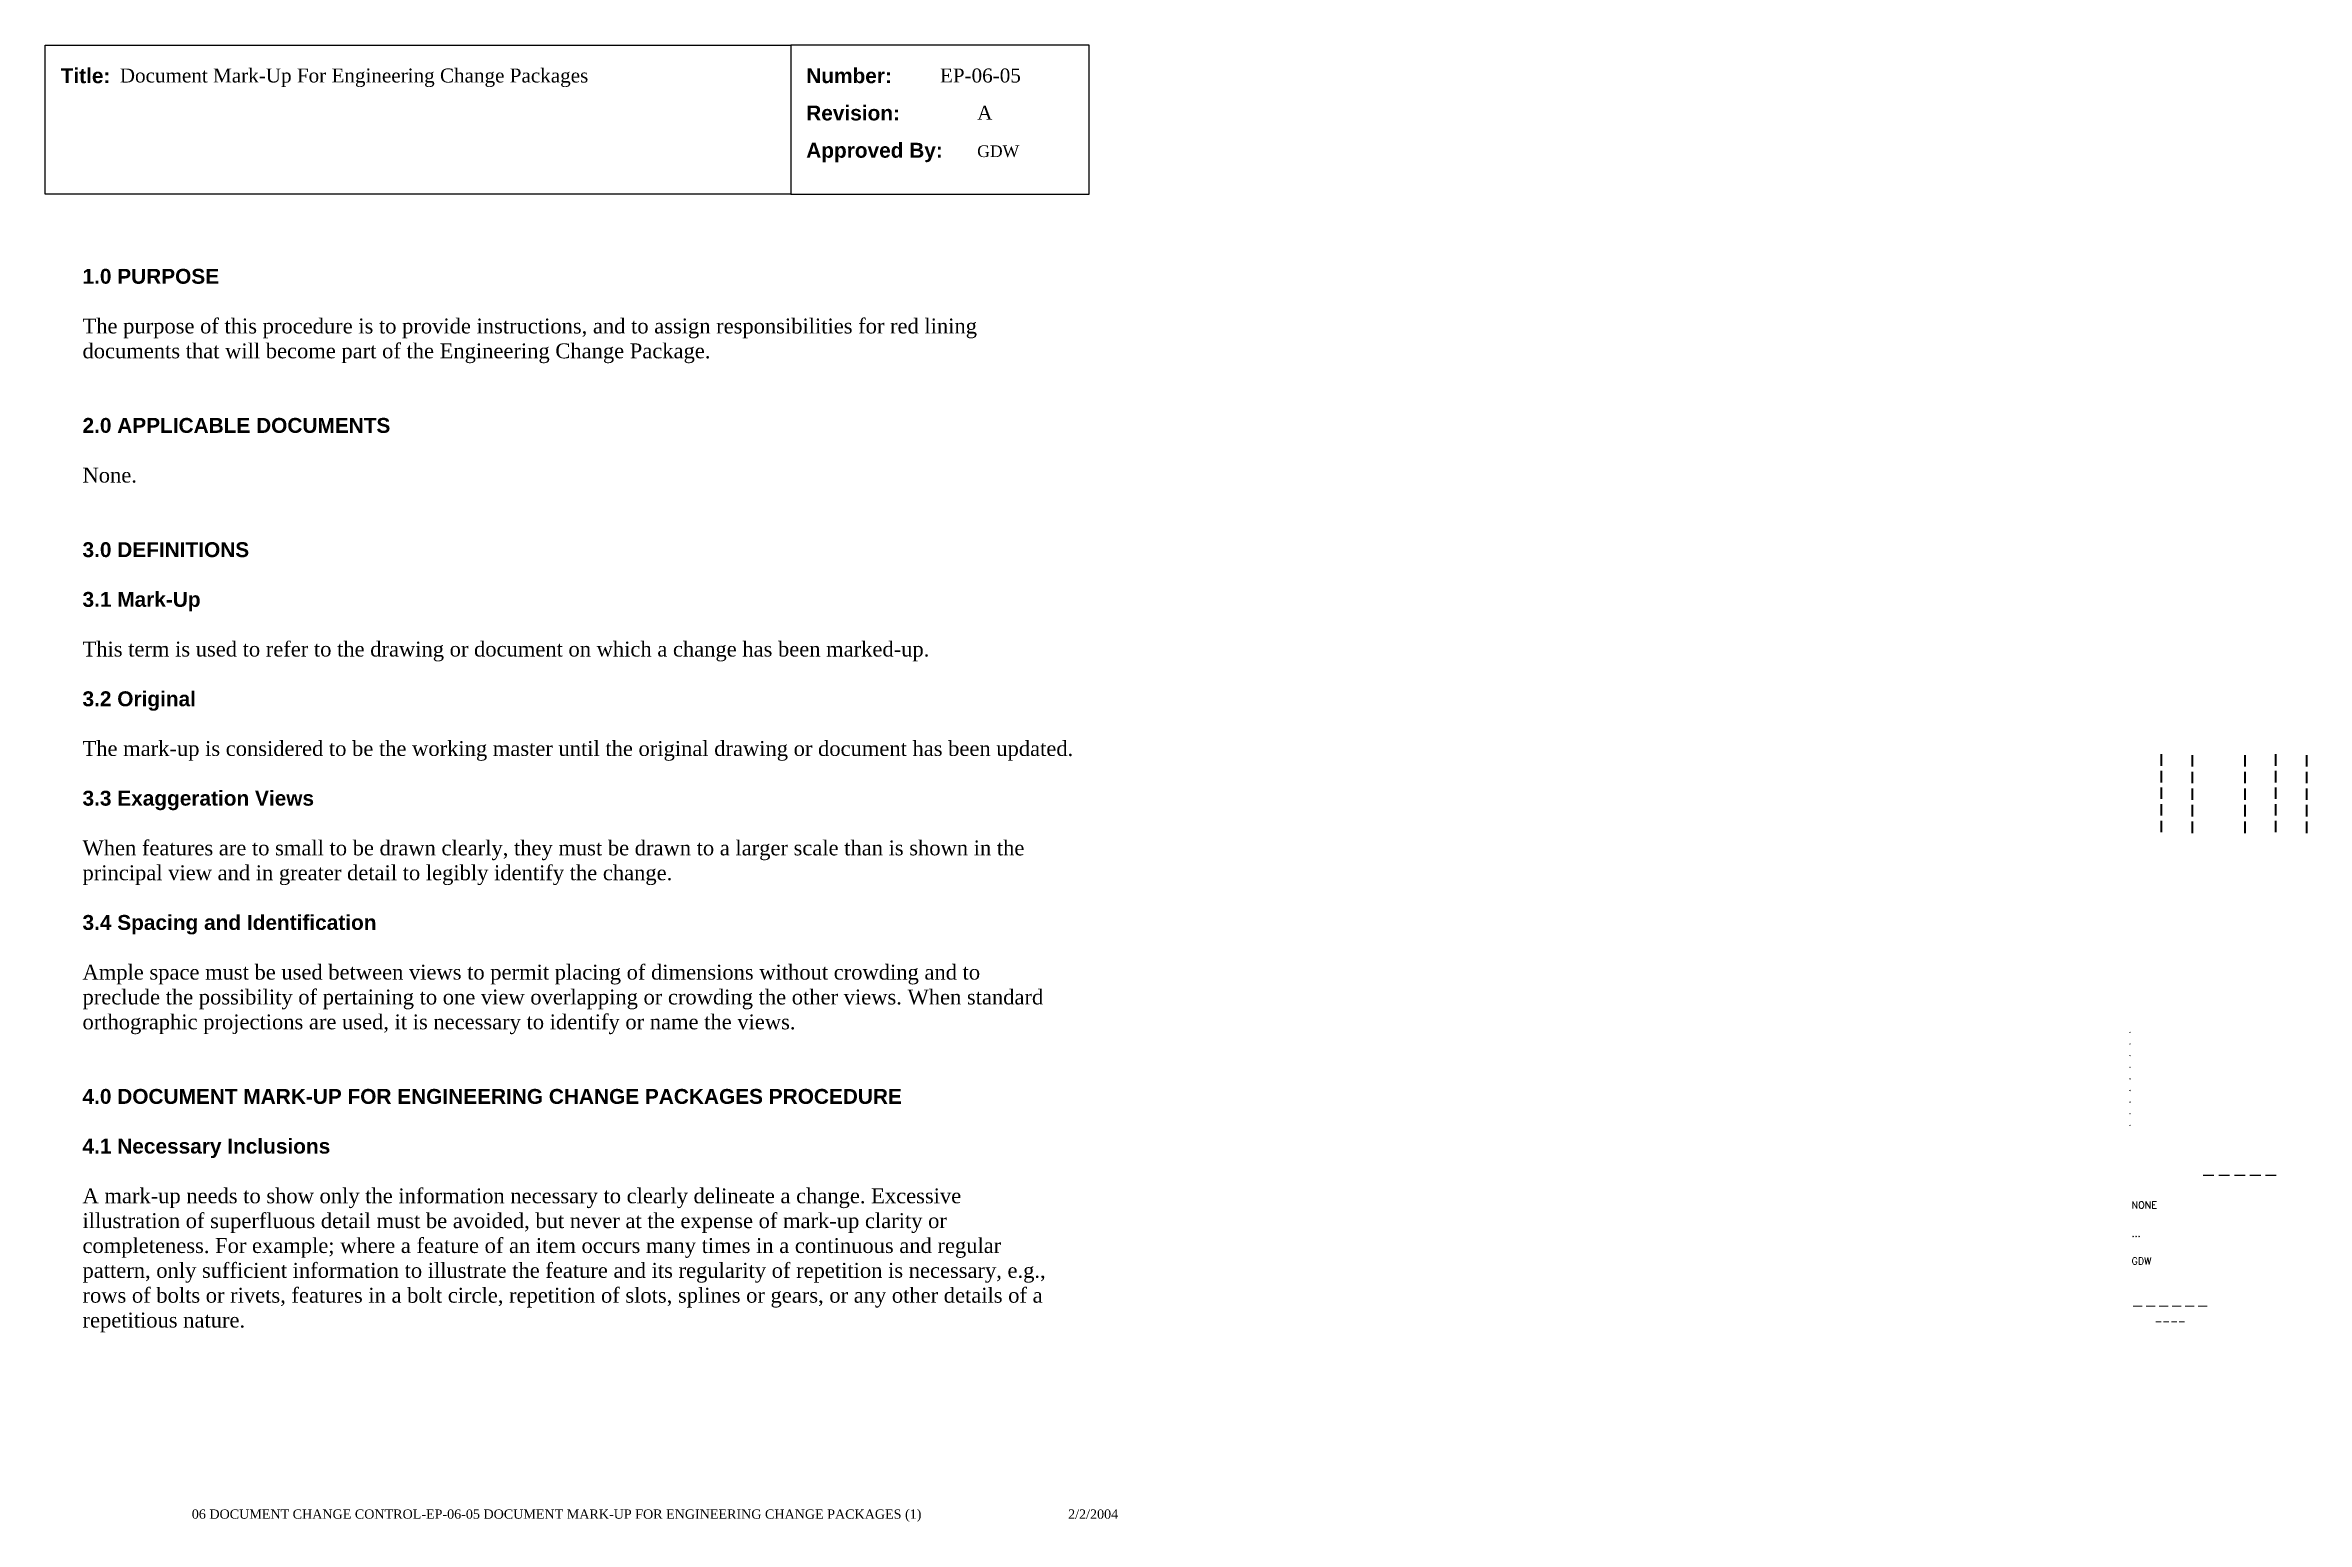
# Paper-space layout 'EP-06-05 Document Mark-Up For Engineering Change Packages (1)' of a CAD drawing. Header units: inches. Extents: x 1 to 31.3, y 0.2 to 20.
import ezdxf
from ezdxf.enums import TextEntityAlignment as Align

# ---------------------------------------------------------------- set-up
doc = ezdxf.new("R2010")
doc.units = ezdxf.units.IN
doc.header["$MEASUREMENT"] = 0
doc.layers.add('TitleBlock_Attributes', color=40, linetype='Continuous', plot=False)
doc.layers.add('TitleBlock_Atts_Print', color=1, linetype='Continuous')
doc.styles.get("Standard").update_dxf_attribs({"font": 'simplex.shx'})
doc.styles.add('style1', font='TIMES.TTF')
doc.styles.add('styleAtt', font='TIMES.TTF')
doc.styles.add('TBBIGTEXT', font='complex.shx')

# ---------------------------------------------------------------- blocks, each defined once
blk = doc.blocks.new('Test1')
at = {"layer": 'TitleBlock_Attributes', "style": 'TBBIGTEXT', "width": 0.8}
for tag, p, height in [('SideLine1', (29.492, 9.408), 0.25), ('SideLine2', (29.906, 9.396), 0.25), ('SideLine3', (30.612, 9.396), 0.25), ('SideLine4', (31.026, 9.408), 0.25), ('SideLine5', (31.44, 9.396), 0.25), ('File-Layout', (28.803, 3.641), 0.125)]:
    blk.add_attdef(tag, p, '', height=height, rotation=90, dxfattribs=at)
at = {"layer": 'TitleBlock_Attributes'}
for tag, p, height in [('REV1', (28.947, 6.754), 0.0625), ('REV2', (28.947, 6.598), 0.0625), ('REV3', (28.947, 6.442), 0.0625), ('REV4', (28.947, 6.286), 0.0625), ('REV5', (28.947, 6.13), 0.0625), ('REV6', (28.947, 5.974), 0.0625), ('REV7', (28.947, 5.818), 0.0625), ('REV8', (28.947, 5.662), 0.0625), ('REV9', (28.947, 5.506), 0.0625), ('SCALE', (28.983, 4.394), 0.0938), ('INCHARGE', (28.983, 4.016), 0.0938), ('DRW', (28.983, 3.641), 0.0938)]:
    blk.add_attdef(tag, p, '', height=height, dxfattribs=at)
at = {"layer": 'TitleBlock_Attributes', "style": 'TBBIGTEXT'}
for tag, height, p in [('PROJNUM', 0.188, (30.434, 4.761)), ('DWG_NUM', 0.156, (31.168, 4.127)), ('CUSTOMER', 0.156, (29.501, 3.017)), ('LOCATION', 0.0938, (29.501, 2.835)), ('DESC_1', 0.188, (29.501, 2.412)), ('DESC_2', 0.188, (29.501, 2.1)), ('DESC_3', 0.188, (29.501, 1.787))]:
    blk.add_attdef(tag, text='', height=height, dxfattribs=at).set_placement(p, align=Align.CENTER)
at = {"layer": 'TitleBlock_Attributes'}
blk.add_attdef('DRW_DATE', text='', height=0.0938, dxfattribs=at).set_placement((31.149, 3.648), align=Align.CENTER)

psp = doc.layouts.new('EP-06-05 Document Mark-Up For Engineering Change Packages (1)')

# ---------------------------------------------------------------- linework, layer by layer
for points in [[(1, 20), (11, 20), (11, 18), (1, 18)], [(11, 18), (15, 18), (15, 20), (11, 20)]]:
    psp.add_lwpolyline(points, close=True)

# ---------------------------------------------------------------- block references
ref = psp.add_blockref('Test1', (0, 0))
ref.add_attrib('CUSTOMER', '------', dxfattribs={"layer": 'TitleBlock_Attributes', "height": 0.1562, "style": 'TBBIGTEXT'}).set_placement((29.501, 3.017), align=Align.CENTER)
ref.add_attrib('LOCATION', '----', dxfattribs={"layer": 'TitleBlock_Attributes', "height": 0.0938, "style": 'TBBIGTEXT'}).set_placement((29.501, 2.835), align=Align.CENTER)
ref.add_attrib('DESC_1', 'Document Mark-Up For Engineering Change Packages', (2, 19.5), dxfattribs={"layer": 'TitleBlock_Atts_Print', "height": 0.1875, "style": 'styleAtt'})
ref.add_attrib('DESC_2', 'EP-06-05', (13, 19.5), dxfattribs={"layer": 'TitleBlock_Atts_Print', "height": 0.1875, "style": 'styleAtt'})
ref.add_attrib('DESC_3', 'A', (13.5, 19), dxfattribs={"layer": 'TitleBlock_Atts_Print', "height": 0.188, "style": 'styleAtt'})
ref.add_attrib('PROJNUM', '-----', dxfattribs={"layer": 'TitleBlock_Attributes', "height": 0.1875, "style": 'TBBIGTEXT'}).set_placement((30.434, 4.761), align=Align.CENTER)
ref.add_attrib('DWG_NUM', 'GDW', (13.5, 18.5), dxfattribs={"layer": 'TitleBlock_Atts_Print', "height": 0.1562, "style": 'styleAtt'})
ref.add_attrib('DRW_DATE', '2/2/2004', dxfattribs={"layer": 'TitleBlock_Atts_Print', "height": 0.125, "style": 'styleAtt'}).set_placement((15.055, 0.232), align=Align.CENTER)
ref.add_attrib('DRW', 'GDW', (28.983, 3.641), dxfattribs={"layer": 'TitleBlock_Attributes', "height": 0.0938})
ref.add_attrib('INCHARGE', '...', (28.983, 4.016), dxfattribs={"layer": 'TitleBlock_Attributes', "height": 0.0938})
ref.add_attrib('SCALE', 'NONE', (28.983, 4.394), dxfattribs={"layer": 'TitleBlock_Attributes', "height": 0.0938})
ref.add_attrib('REV1', '.', (28.947, 6.754), dxfattribs={"layer": 'TitleBlock_Attributes', "height": 0.0625})
ref.add_attrib('REV2', '.', (28.947, 6.598), dxfattribs={"layer": 'TitleBlock_Attributes', "height": 0.0625})
ref.add_attrib('REV3', '.', (28.947, 6.442), dxfattribs={"layer": 'TitleBlock_Attributes', "height": 0.0625})
ref.add_attrib('REV4', '.', (28.947, 6.286), dxfattribs={"layer": 'TitleBlock_Attributes', "height": 0.0625})
ref.add_attrib('REV5', '.', (28.947, 6.13), dxfattribs={"layer": 'TitleBlock_Attributes', "height": 0.0625})
ref.add_attrib('REV6', '.', (28.947, 5.974), dxfattribs={"layer": 'TitleBlock_Attributes', "height": 0.0625})
ref.add_attrib('REV7', '.', (28.947, 5.818), dxfattribs={"layer": 'TitleBlock_Attributes', "height": 0.0625})
ref.add_attrib('REV8', '.', (28.947, 5.662), dxfattribs={"layer": 'TitleBlock_Attributes', "height": 0.0625})
ref.add_attrib('REV9', '.', (28.947, 5.506), dxfattribs={"layer": 'TitleBlock_Attributes', "height": 0.0625})
ref.add_attrib('SideLine1', '-----', (29.492, 9.408), dxfattribs={"layer": 'TitleBlock_Attributes', "height": 0.25, "rotation": 90, "style": 'TBBIGTEXT', "width": 0.8})
ref.add_attrib('SideLine2', '-----', (29.906, 9.396), dxfattribs={"layer": 'TitleBlock_Attributes', "height": 0.25, "rotation": 90, "style": 'TBBIGTEXT', "width": 0.8})
ref.add_attrib('SideLine3', '-----', (30.612, 9.396), dxfattribs={"layer": 'TitleBlock_Attributes', "height": 0.25, "rotation": 90, "style": 'TBBIGTEXT', "width": 0.8})
ref.add_attrib('SideLine4', '-----', (31.026, 9.408), dxfattribs={"layer": 'TitleBlock_Attributes', "height": 0.25, "rotation": 90, "style": 'TBBIGTEXT', "width": 0.8})
ref.add_attrib('SideLine5', '-----', (31.44, 9.396), dxfattribs={"layer": 'TitleBlock_Attributes', "height": 0.25, "rotation": 90, "style": 'TBBIGTEXT', "width": 0.8})
ref.add_attrib('File-Layout', '06 DOCUMENT CHANGE CONTROL-EP-06-05 DOCUMENT MARK-UP FOR ENGINEERING CHANGE PACKAGES (1)', dxfattribs={"layer": 'TitleBlock_Atts_Print', "height": 0.125, "style": 'styleAtt'}).set_placement((7.859, 0.232), align=Align.CENTER)

# ---------------------------------------------------------------- texts
at = {"color": 5, "char_height": 0.2, "width": 2, "attachment_point": 1, "line_spacing_factor": 1.5, "style": 'style1'}
for s, insert in [('{\\fArial|b1|i0|c0|p34;Title:}', (1.207, 19.691)), ('{\\fArial|b1|i0|c0|p34;Number:\\PRevision:\\PApproved By:}', (11.207, 19.691))]:
    psp.add_mtext(s, dxfattribs=dict(at, insert=insert))
at = {"color": 5, "insert": (1.5, 17), "char_height": 0.2, "width": 13, "attachment_point": 1, "style": 'style1'}
psp.add_mtext('{\\fArial|b1|i0|c0|p34;1.0 PURPOSE\\P\\P}The purpose of this procedure is to provide instructions, and to assign responsibilities for red lining documents that will become part of the Engineering Change Package.\\P\\P\\P{\\fArial|b1|i0|c0|p34;2.0 APPLICABLE DOCUMENTS\\P\\P}None.\\P\\P\\P{\\fArial|b1|i0|c0|p34;3.0 DEFINITIONS\\P\\P3.1 Mark-Up\\P\\P}This term is used to refer to the drawing or document on which a change has been marked-up.\\P\\P{\\fArial|b1|i0|c0|p34;3.2 Original\\P\\P}The mark-up is considered to be the working master until the original drawing or document has been updated.\\P\\P{\\fArial|b1|i0|c0|p34;3.3 Exaggeration Views\\P\\P}When features are to small to be drawn clearly, they must be drawn to a larger scale than is shown in the principal view and in greater detail to legibly identify the change.\\P\\P{\\fArial|b1|i0|c0|p34;3.4 Spacing and Identification\\P\\P}Ample space must be used between views to permit placing of dimensions without crowding and to preclude the possibility of pertaining to one view overlapping or crowding the other views. When standard orthographic projections are used, it is necessary to identify or name the views.\\P\\P\\P{\\fArial|b1|i0|c0|p34;4.0 DOCUMENT MARK-UP FOR ENGINEERING CHANGE PACKAGES PROCEDURE\\P\\P4.1 Necessary Inclusions\\P\\P}A mark-up needs to show only the information necessary to clearly delineate a change. Excessive illustration of superfluous detail must be avoided, but never at the expense of mark-up clarity or completeness. For example; where a feature of an item occurs many times in a continuous and regular pattern, only sufficient information to illustrate the feature and its regularity of repetition is necessary, e.g., rows of bolts or rivets, features in a bolt circle, repetition of slots, splines or gears, or any other details of a repetitious nature.', dxfattribs=at)

doc.saveas('drawing.dxf')
